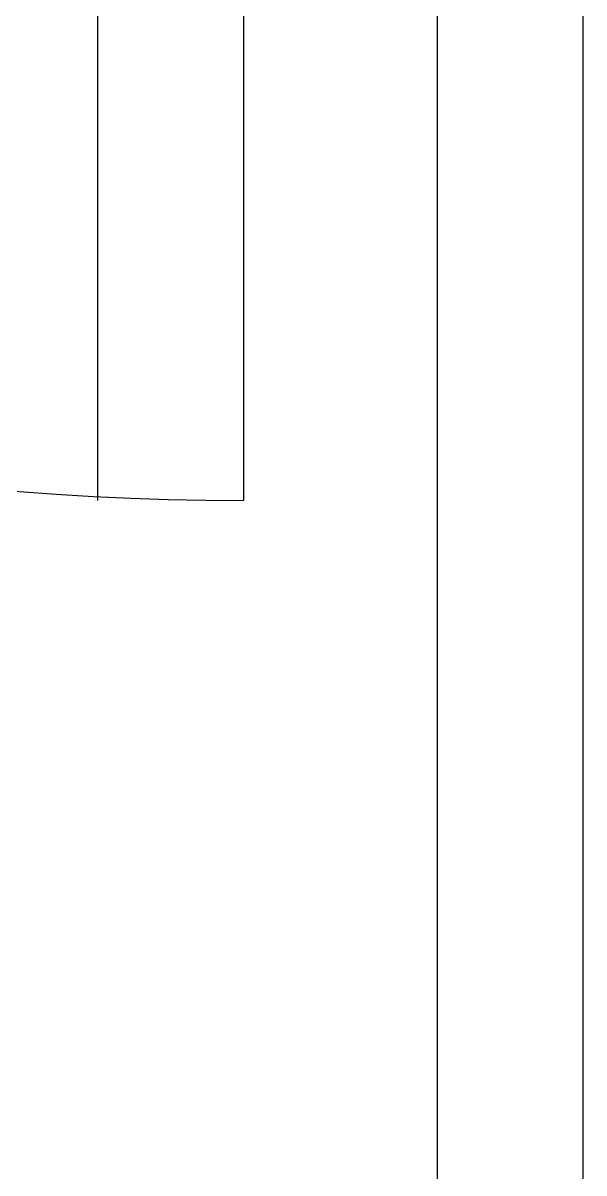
# Model space of a CAD drawing. Header units: inches. Extents: x 542787 to 543192, y 9574025 to 9574373.
# Drawn here: x 542829.761 to 542829.8766, y 9574184.8547 to 9574185.0917 of the extents above; entities that cross this region are included whole.
import ezdxf

# ---------------------------------------------------------------- set-up
doc = ezdxf.new("R2010")
doc.units = ezdxf.units.IN
doc.header["$MEASUREMENT"] = 0
doc.layers.add('I-ARQ', color=8, linetype='Continuous')
doc.layers.add('I-ESGOTO', color=6, linetype='Continuous')

# ---------------------------------------------------------------- blocks, each defined once
blk = doc.blocks.new('*U158')
at = {"color": 2}
blk.add_wipeout([(0.02013, 0.02013), (1.45577, -1.41552), (1.41552, -1.45577), (-0.02013, -0.02013)], dxfattribs=at)

msp = doc.modelspace()

# ---------------------------------------------------------------- linework, layer by layer
at = {"layer": 'I-ARQ'}
for p, q in [((542829.77648, 9574184.99324), (542829.77648, 9574185.59509)), ((542829.80648, 9574185.59509), (542829.80648, 9574184.99324)), ((542829.84648, 9574184.23509), (542829.84648, 9574185.59509)), ((542829.87648, 9574184.23509), (542829.87648, 9574185.59509))]:
    msp.add_line(p, q, dxfattribs=at)
msp.add_arc((542829.80807, 9574185.59482), 0.60159, 179.97416, 269.84895, dxfattribs=at)
at = {"layer": 'I-ARQ', "lineweight": 5}
for points in [[(542829.87648, 9574184.96388), (542829.87648, 9574184.96388), (542829.87679, 9574184.96388), (542829.87679, 9574184.96388)], [(542829.87648, 9574184.96388), (542829.87648, 9574184.96388), (542829.87648, 9574184.94509), (542829.87648, 9574184.94509)], [(542829.87648, 9574184.94509), (542829.87648, 9574184.94509), (542829.87648, 9574184.92631), (542829.87648, 9574184.92631)], [(542829.87648, 9574184.92935), (542829.87648, 9574184.92935), (542829.87648, 9574184.93761), (542829.87648, 9574184.93761)], [(542829.87648, 9574184.92631), (542829.87648, 9574184.92631), (542829.87679, 9574184.92631), (542829.87679, 9574184.92631)]]:
    msp.add_open_spline(points, degree=3, dxfattribs=at)
msp.add_open_spline([(542829.87648, 9574184.95257), (542829.87648, 9574184.95257), (542829.87648, 9574184.95257), (542829.87648, 9574184.95257), (542829.87648, 9574184.95257), (542829.87648, 9574184.95257), (542829.87648, 9574184.95257), (542829.87648, 9574184.95257), (542829.87648, 9574184.95257), (542829.87648, 9574184.95257), (542829.87648, 9574184.95257), (542829.87648, 9574184.95257), (542829.87648, 9574184.95257), (542829.87648, 9574184.95257), (542829.87648, 9574184.95257), (542829.87648, 9574184.95257), (542829.87648, 9574184.95257), (542829.87648, 9574184.95257), (542829.87648, 9574184.95257), (542829.87648, 9574184.95257), (542829.87648, 9574184.95257), (542829.87648, 9574184.95257), (542829.87648, 9574184.95257), (542829.87648, 9574184.95257), (542829.87648, 9574184.95257), (542829.87648, 9574184.95257), (542829.87648, 9574184.95257), (542829.87648, 9574184.95257), (542829.87648, 9574184.95257), (542829.87648, 9574184.95257), (542829.87648, 9574184.95257), (542829.87648, 9574184.95257), (542829.87648, 9574184.95257), (542829.87648, 9574184.95257), (542829.87648, 9574184.95257), (542829.87648, 9574184.95257)], degree=3, knots=[0, 0, 0, 0, 0.111111, 0.111111, 0.111111, 0.111111, 0.222222, 0.222222, 0.222222, 0.222222, 0.333333, 0.333333, 0.333333, 0.333333, 0.444444, 0.444444, 0.444444, 0.444444, 0.555556, 0.555556, 0.555556, 0.555556, 0.666667, 0.666667, 0.666667, 0.666667, 0.777778, 0.777778, 0.777778, 0.777778, 0.888889, 0.888889, 0.888889, 0.888889, 1, 1, 1, 1], dxfattribs=at)

# ---------------------------------------------------------------- next in the draw order: block references
at = {"layer": 'I-ESGOTO', "xscale": -1}
msp.add_blockref('*U158', (542831.23346, 9574185.30068), dxfattribs=at)

doc.saveas('drawing.dxf')
